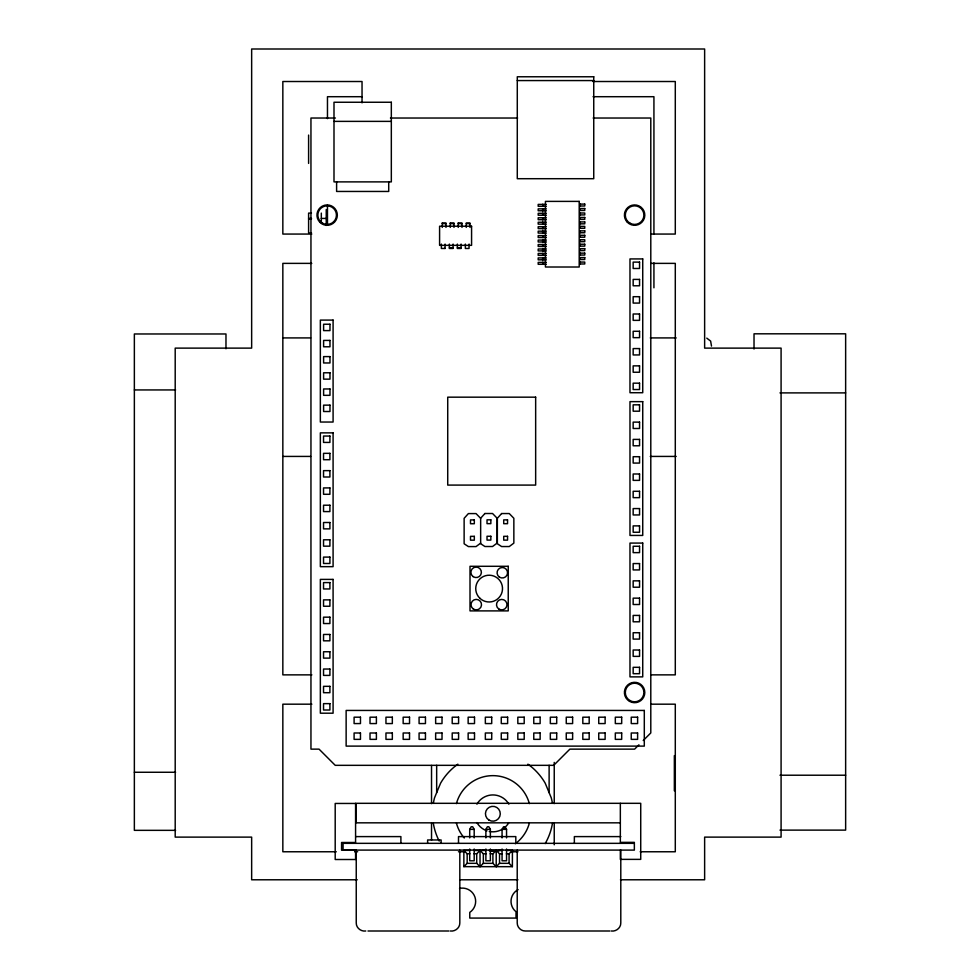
<?xml version="1.0" encoding="UTF-8"?>
<svg xmlns="http://www.w3.org/2000/svg" width="980" height="980" viewBox="0 0 980 980"><rect width="100%" height="100%" fill="white"/><g stroke="black" fill="none" stroke-linecap="round" stroke-linejoin="round"><path stroke-width="1.47" d="M469.738 850.469L463.859 850.469L463.859 866.651L512.381 866.675L512.418 850.444L506.525 850.456M469.702 837.9L469.702 829.35L471.209 826.753L472.679 826.753L474.185 829.35L474.185 837.9M485.884 837.9L485.884 829.35L487.391 826.753L488.861 826.753L490.368 829.35L490.368 837.9M502.066 837.9L502.066 829.35L503.573 826.753L505.043 826.753L506.55 829.35L506.55 837.9M463.859 866.651L467.166 863.331L476.721 863.331L480.029 866.651L483.348 863.331L492.903 863.331L496.211 866.651L499.531 863.331L509.086 863.331L512.381 866.675M476.721 863.331L476.721 853.776L480.029 850.469L483.348 853.776L483.348 863.331M492.903 863.331L492.903 853.776L496.211 850.469L502.103 850.456M509.086 863.331L509.086 853.776L512.418 850.444M638.923 744.825L634.611 749.136L569.882 749.136L553.7 765.331L335.234 765.331L319.051 749.136L310.954 749.136L310.954 118.029L335.417 118.029M643.235 740.513L650.793 732.954L650.793 118.029L593.145 118.029M480.641 543.165L476.035 546.583L468.391 546.583L464.128 543.778L464.128 518.322L468.391 513.581L476.035 513.581L480.641 518.322M517.281 80.568L593.745 80.568M592.814 81.512L675.293 81.512L675.293 234.061L650.855 234.061M362.196 96.702L327.467 96.702L327.467 118.629M593.047 96.702L653.93 96.702L653.93 234M390.432 118.029L517.612 118.029M333.996 121.373L391.326 121.373M546.24 204.404L538.192 204.404L538.192 206.315L546.24 206.315M546.24 208.863L538.192 208.863L538.192 210.774L546.24 210.774M580.001 213.003L584.754 213.003L584.754 214.914L580.001 214.914L580.27 213.028M311.469 213.101L308.602 213.101L308.602 232.909L311.469 232.909M546.24 213.321L538.192 213.321L538.192 215.232L546.24 215.232M546.24 217.781L538.192 217.781L538.192 219.692L546.24 219.692M308.602 218.43L311.469 218.43M321.318 218.43L326.242 218.43M308.602 218.895L311.469 218.895M546.24 222.239L538.192 222.239L538.192 224.15L546.24 224.15M442.262 222.999L445.986 222.999L445.986 227.397M450.261 222.999L453.985 222.999L453.985 227.397M458.248 227.397L458.248 222.999L461.984 222.999L461.984 227.397M442.323 223.624L445.986 223.624M450.31 223.624L453.985 223.624M461.984 223.624L458.309 223.624L458.309 222.999M466.309 223.624L469.971 223.624M580.001 226.405L584.754 226.38L584.754 228.291L580.001 228.291L580.001 226.38M546.24 226.699L538.192 226.699L538.192 228.61L546.24 228.61M546.24 231.157L538.192 231.157L538.192 233.069L546.24 233.069M311.775 234.061L282.84 234.061L282.84 81.512L362.037 81.512L362.037 102.863M546.24 235.617L538.192 235.617L538.192 237.528L546.24 237.528M580.001 239.757L584.754 239.757L584.754 241.668L580.001 241.668L580.27 239.794M546.24 240.076L538.192 240.076L538.192 241.987L546.24 241.987M546.24 244.535L538.192 244.535L538.192 246.446L546.24 246.446M449.355 247.842L453.03 247.842M457.354 247.842L461.029 247.842M445.091 248.454L441.368 248.467L441.368 244.069M546.24 248.994L538.192 248.994L538.192 250.905L546.24 250.905M546.24 253.453L538.192 253.453L538.192 255.364L546.24 255.364M546.24 257.911L538.192 257.911L538.192 259.822L546.24 259.822M580.001 262.089L584.754 262.064L584.754 263.975L580.001 263.975L580.001 262.064M546.24 262.383L538.192 262.383L538.192 264.294L546.24 264.294M311.775 263.375L282.84 263.375L282.84 674.865L311.861 674.865M650.855 263.375L675.293 263.375L675.293 674.865L650.867 674.865M283.22 337.916L310.636 337.916M650.279 337.916L676.176 337.916M134.358 389.942L175.592 389.942M779.982 392.894L845.642 392.894M283.22 456.423L310.636 456.423M650.279 456.423L676.176 456.423M311.861 704.179L282.84 704.179L282.84 851.767L336.287 851.767M650.867 704.179L675.293 704.179L675.293 851.767L640.173 851.767M675.293 755.69L674.35 755.69L674.35 790.738L675.293 790.738M134.358 772.264L175.592 772.264M779.982 775.217L845.642 775.217M620.34 822.833L355.936 822.833L355.936 803.318L640.724 803.318L640.724 859.374L620.34 859.374L620.34 850.101M469.702 829.35L474.185 829.35M485.884 829.35L490.368 829.35M502.066 829.35L506.55 829.35M779.982 830.121L845.642 830.121L845.642 333.812L754.024 333.812L754.024 349.039M175.592 830.342L134.358 830.342L134.358 333.972L225.976 333.972L225.976 348.782M355.948 836.602L400.894 836.602L400.894 843.339M620.806 836.602L574.354 836.602L574.354 843.339M634.354 843.339L343.074 843.339L343.074 850.089L634.354 850.101L634.354 842.359L620.34 842.359L620.34 803.318M474.149 850.469L485.921 850.469A37.755 37.755 0 0 1 483.116 849.832M488.861 850.469L496.211 850.469L499.531 853.776L499.531 863.331M354.613 851.767L357.663 851.767M458.456 851.767L464.557 851.767M511.903 851.767L518.016 851.767M463.859 850.469L467.166 853.776L469.898 853.776M473.989 853.776L476.721 853.776M483.348 853.776L486.08 853.776M490.172 853.776L492.903 853.776M499.531 853.776L502.262 853.776M506.354 853.776L509.086 853.776M357.247 879.783L251.652 879.783L251.652 837.116L175.2 837.116L175.2 348.121L251.652 348.121L251.652 49L704.632 49L704.632 348.121L781.085 348.121L781.085 837.116L704.632 837.116L704.632 879.783L620.463 879.783M459.779 879.783L517.93 879.783M365.785 931C361.02 931.735 356.108 927.889 356.242 922.94L356.242 850.089M367.99 931L448.852 931M450.261 931C455.038 931.735 459.939 927.889 459.816 922.94L459.816 850.089M609.842 931L525.28 931C520.98 931.086 517.134 927.252 517.22 922.94L517.22 850.089M611.251 931C616.016 931.735 620.928 927.889 620.793 922.94L620.793 850.089M706.776 338.137L710.635 341.101L711.492 346.087M653.93 262.848L653.93 287.814M580.27 204.085L580.27 205.996M580.27 208.544L580.27 210.455M580.27 213.003L580.27 214.914M580.27 217.462L580.27 219.373M580.27 221.921L580.27 223.832M580.27 226.38L580.27 228.291M580.27 230.839L580.27 232.75M580.27 235.298L580.27 237.209M580.27 239.757L580.27 241.668M580.27 244.216L580.27 246.127M580.27 248.675L580.27 250.586M580.27 253.134L580.27 255.045M580.27 257.593L580.27 259.516M580.27 262.064L580.27 263.975M554.239 762.403L554.239 803.6M554.239 823.323L554.239 844.785M549.119 765.307L549.119 792.636M542.945 204.404L542.945 206.315L542.675 204.404M542.945 208.863L542.945 210.774M542.945 213.321L542.945 215.232M542.945 217.781L542.945 219.692M542.945 222.239L542.945 224.15M542.945 226.699L542.945 228.61M542.945 231.157L542.945 233.069M542.945 235.617L542.945 237.528L542.675 235.617M542.945 240.076L542.945 241.987M542.945 244.535L542.945 246.446M542.945 248.994L542.945 250.905M542.945 253.453L542.945 255.364M542.945 257.911L542.945 259.822M542.945 262.383L542.945 264.294L542.675 262.383M542.675 208.863L542.675 210.774M542.675 213.321L542.675 215.232M542.675 217.781L542.675 219.692M542.675 222.239L542.675 224.15M542.675 226.699L542.675 228.61M542.675 231.157L542.675 233.069M542.675 240.076L542.675 241.987M542.675 244.535L542.675 246.446M542.675 248.994L542.675 250.905M542.675 253.453L542.675 255.364M542.675 257.911L542.675 259.822M515.811 843.339L515.811 836.602L458.505 836.602L458.505 843.339M506.55 849.011L506.55 860.795L502.066 860.795L502.066 849.011M496.211 850.469L496.211 866.651M490.368 849.011L490.368 860.795L485.884 860.795L485.884 849.011M480.029 850.469L480.029 866.651M474.185 849.011L474.185 860.795L469.702 860.795L469.702 849.011M469.971 227.397L469.971 222.999L466.247 222.999L466.247 227.397M469.077 244.069L469.028 248.467L465.353 248.467L465.353 244.069M467.166 853.776L467.166 863.331M461.09 244.069L461.029 248.467L457.354 248.454L457.354 244.069M453.091 244.069L453.03 248.467L449.355 248.454L449.355 244.069M450.31 222.999L450.261 227.397M445.091 244.069L445.043 248.467M442.323 222.999L442.262 227.397M441.11 843.339L441.11 839.97L427.623 839.97L427.623 843.339M436.663 765.307L436.663 792.636M431.531 765.454L431.531 803.6M431.531 823.323L431.531 840.203M388.717 181.888L388.717 191.455L336.606 191.455L336.606 181.888M327.467 205.163L327.467 224.898M326.242 209.536L326.242 225.449M321.318 213.101L321.318 222.999M308.602 135.081L308.602 163.415M552.451 823.396A60.392 60.392 0 0 1 545.199 843.572M439.212 841.061A60.392 60.392 0 0 1 433.332 823.396M433.332 803.343A60.392 60.392 0 0 1 434.557 797.745L440.584 783.179A60.392 60.392 0 0 1 457.868 764.167M527.914 764.167A60.392 60.392 0 0 1 545.199 783.179L551.226 797.745A60.392 60.392 0 0 1 552.451 803.343M529.347 823.139A37.755 37.755 0 0 1 515.309 843.743M502.654 849.832A37.755 37.755 0 0 1 490.074 851.02M464.287 838.01A37.755 37.755 0 0 1 456.423 823.139M456.423 803.6A37.755 37.755 0 0 1 529.347 803.6M508.865 822.6A18.449 18.449 0 0 1 489.29 831.469M486.962 830.844A18.449 18.449 0 0 1 476.917 822.6M476.917 804.151A18.449 18.449 0 0 1 508.865 804.151M518.114 889.62A13.267 13.267 0 0 0 516.019 911.743L516.019 918.076L469.763 918.076L469.763 912.392A13.267 13.267 0 0 0 459.534 888.407M484.904 513.508L480.653 518.236L480.653 543.704L484.904 546.509L492.548 546.509L497.154 543.091L497.154 518.236L492.548 513.508L484.904 513.508M501.601 513.545L497.35 518.285L497.35 543.741L501.601 546.546L509.257 546.546L513.851 543.128L513.851 518.285L509.257 513.545L501.601 513.545M593.745 76.771L517.281 76.771L517.281 178.703L593.745 178.703L593.745 76.771M391.326 102.251L333.996 102.251L333.996 181.888L391.326 181.888L391.326 102.251M579.205 201.39L545.431 201.39L545.431 267.013L579.205 267.013L579.205 201.39M584.754 204.085L580.001 204.11L580.001 205.996L584.754 205.996L584.754 204.085M584.754 208.544L580.001 208.569L580.001 210.455L584.754 210.455L584.754 208.544M584.754 217.462L580.001 217.487L580.001 219.373L584.754 219.373L584.754 217.462M584.754 221.921L580.001 221.946L580.001 223.832L584.754 223.832L584.754 221.921M471.576 226.221L439.591 226.221L439.591 245.331L471.576 245.331L471.576 226.221M584.754 230.839L580.001 230.876L580.001 232.75L584.754 232.75L584.754 230.839M584.754 235.298L580.001 235.335L580.001 237.209L584.754 237.209L584.754 235.298M584.754 244.216L580.001 244.253L580.001 246.127L584.754 246.127L584.754 244.216M584.754 248.675L580.001 248.712L580.001 250.586L584.754 250.586L584.754 248.675M584.754 253.134L580.001 253.171L580.001 255.045L584.754 255.045L584.754 253.134M584.754 257.593L580.001 257.63L580.001 259.516L584.754 259.516L584.754 257.593M642.733 258.928L629.981 258.928L629.981 392.723L642.733 392.723L642.733 258.928M639.548 262.113L633.166 262.113L633.166 268.483L639.548 268.483L639.548 262.113M639.548 279.41L633.166 279.41L633.166 285.78L639.548 285.78L639.548 279.41M639.548 296.695L633.166 296.695L633.166 303.077L639.548 303.077L639.548 296.695M639.548 313.992L633.166 313.992L633.166 320.362L639.548 320.362L639.548 313.992M333.09 320.093L320.35 320.093L320.35 422.037L333.09 422.037L333.09 320.093M329.978 324.233L323.608 324.233L323.608 330.603L329.978 330.603L329.978 324.233M639.548 331.277L633.166 331.277L633.166 337.659L639.548 337.659L639.548 331.277M329.978 340.415L323.608 340.415L323.608 346.785L329.978 346.785L329.978 340.415M639.548 348.574L633.166 348.574L633.166 354.944L639.548 354.944L639.548 348.574M329.978 356.598L323.608 356.598L323.608 362.968L329.978 362.968L329.978 356.598M639.548 365.859L633.166 365.859L633.166 372.241L639.548 372.241L639.548 365.859M329.978 372.78L323.608 372.78L323.608 379.15L329.978 379.15L329.978 372.78M639.548 383.168L633.166 383.168L633.166 389.538L639.548 389.538L639.548 383.168M329.978 388.962L323.608 388.962L323.608 395.332L329.978 395.332L329.978 388.962M535.656 397.17L447.725 397.17L447.725 485.088L535.656 485.088L535.656 397.17M642.733 401.641L629.981 401.641L629.981 535.435L642.733 535.435L642.733 401.641M639.548 404.826L633.166 404.826L633.166 411.196L639.548 411.196L639.548 404.826M329.978 405.144L323.608 405.144L323.608 411.514L329.978 411.514L329.978 405.144M639.548 422.123L633.166 422.123L633.166 428.493L639.548 428.493L639.548 422.123M333.09 432.866L320.35 432.866L320.35 566.661L333.09 566.661L333.09 432.866M329.905 436.051L323.535 436.051L323.535 442.421L329.905 442.421L329.905 436.051M639.548 439.408L633.166 439.408L633.166 445.778L639.548 445.778L639.548 439.408M329.905 453.336L323.535 453.336L323.535 459.706L329.905 459.706L329.905 453.336M639.548 456.705L633.166 456.705L633.166 463.075L639.548 463.075L639.548 456.705M329.905 470.633L323.535 470.633L323.535 477.003L329.905 477.003L329.905 470.633M639.548 473.989L633.166 473.989L633.166 480.372L639.548 480.372L639.548 473.989M329.905 487.918L323.535 487.918L323.535 494.288L329.905 494.288L329.905 487.918M639.548 491.286L633.166 491.286L633.166 497.656L639.548 497.656L639.548 491.286M329.905 505.215L323.535 505.215L323.535 511.585L329.905 511.585L329.905 505.215M639.548 508.571L633.166 508.571L633.166 514.953L639.548 514.953L639.548 508.571M490.845 519.829L487.023 519.829L487.023 523.651L490.845 523.651L490.845 519.829M507.542 519.878L503.72 519.878L503.72 523.7L507.542 523.7L507.542 519.878M474.32 519.915L470.498 519.915L470.498 523.737L474.32 523.737L474.32 519.915M329.905 522.499L323.535 522.499L323.535 528.869L329.905 528.869L329.905 522.499M639.548 525.88L633.166 525.88L633.166 532.25L639.548 532.25L639.548 525.88M474.32 536.342L470.498 536.342L470.498 540.176L474.32 540.176L474.32 536.342M490.845 536.268L487.023 536.268L487.023 540.09L490.845 540.09L490.845 536.268M507.542 536.317L503.72 536.317L503.72 540.139L507.542 540.139L507.542 536.317M329.905 539.796L323.535 539.796L323.535 546.166L329.905 546.166L329.905 539.796M642.733 543.079L629.981 543.079L629.981 676.874L642.733 676.874L642.733 543.079M639.548 546.264L633.166 546.264L633.166 552.634L639.548 552.634L639.548 546.264M329.905 557.093L323.535 557.093L323.535 563.476L329.905 563.476L329.905 557.093M639.548 563.561L633.166 563.561L633.166 569.931L639.548 569.931L639.548 563.561M508.24 566.293L470.008 566.293L470.008 610.895L508.24 610.895L508.24 566.293M333.09 579.401L320.35 579.401L320.35 713.195L333.09 713.195L333.09 579.401M639.548 580.846L633.166 580.846L633.166 587.216L639.548 587.216L639.548 580.846M329.905 582.586L323.535 582.586L323.535 588.956L329.905 588.956L329.905 582.586M639.548 598.143L633.166 598.143L633.166 604.513L639.548 604.513L639.548 598.143M329.905 599.87L323.535 599.87L323.535 606.24L329.905 606.24L329.905 599.87M639.548 615.428L633.166 615.428L633.166 621.798L639.548 621.798L639.548 615.428M329.905 617.167L323.535 617.167L323.535 623.537L329.905 623.537L329.905 617.167M639.548 632.725L633.166 632.725L633.166 639.095L639.548 639.095L639.548 632.725M329.905 634.452L323.535 634.452L323.535 640.822L329.905 640.822L329.905 634.452M639.548 650.01L633.166 650.01L633.166 656.38L639.548 656.38L639.548 650.01M329.905 651.749L323.535 651.749L323.535 658.119L329.905 658.119L329.905 651.749M639.548 667.319L633.166 667.319L633.166 673.689L639.548 673.689L639.548 667.319M329.905 669.034L323.535 669.034L323.535 675.404L329.905 675.404L329.905 669.034M329.905 686.331L323.535 686.331L323.535 692.701L329.905 692.701L329.905 686.331M329.905 703.628L323.535 703.628L323.535 710.01L329.905 710.01L329.905 703.628M644.301 710.439L346.136 710.439L346.136 746.111L644.301 746.111L644.301 710.439M360.469 717.189L354.099 717.189L354.099 723.571L360.469 723.571L360.469 717.189M376.394 717.189L370.024 717.189L370.024 723.571L376.394 723.571L376.394 717.189M392.331 717.189L385.961 717.189L385.961 723.571L392.331 723.571L392.331 717.189M409.53 717.189L403.16 717.189L403.16 723.571L409.53 723.571L409.53 717.189M425.455 717.189L419.085 717.189L419.085 723.571L425.455 723.571L425.455 717.189M442.017 717.189L435.647 717.189L435.647 723.571L442.017 723.571L442.017 717.189M458.591 717.189L452.209 717.189L452.209 723.571L458.591 723.571L458.591 717.189M474.516 717.189L468.146 717.189L468.146 723.571L474.516 723.571L474.516 717.189M491.715 717.189L485.345 717.189L485.345 723.571L491.715 723.571L491.715 717.189M507.64 717.189L501.27 717.189L501.27 723.571L507.64 723.571L507.64 717.189M524.202 717.189L517.832 717.189L517.832 723.571L524.202 723.571L524.202 717.189M540.139 717.189L533.769 717.189L533.769 723.571L540.139 723.571L540.139 717.189M556.701 717.189L550.331 717.189L550.331 723.571L556.701 723.571L556.701 717.189M572.626 717.189L566.256 717.189L566.256 723.571L572.626 723.571L572.626 717.189M589.188 717.189L582.818 717.189L582.818 723.571L589.188 723.571L589.188 717.189M605.126 717.189L598.743 717.189L598.743 723.571L605.126 723.571L605.126 717.189M621.688 717.189L615.318 717.189L615.318 723.571L621.688 723.571L621.688 717.189M637.613 717.189L631.242 717.189L631.242 723.571L637.613 723.571L637.613 717.189M360.469 732.991L354.099 732.991L354.099 739.361L360.469 739.361L360.469 732.991M376.394 732.991L370.024 732.991L370.024 739.361L376.394 739.361L376.394 732.991M392.331 732.991L385.961 732.991L385.961 739.361L392.331 739.361L392.331 732.991M409.53 732.991L403.16 732.991L403.16 739.361L409.53 739.361L409.53 732.991M425.455 732.991L419.085 732.991L419.085 739.361L425.455 739.361L425.455 732.991M442.017 732.991L435.647 732.991L435.647 739.361L442.017 739.361L442.017 732.991M458.591 732.991L452.209 732.991L452.209 739.361L458.591 739.361L458.591 732.991M474.516 732.991L468.146 732.991L468.146 739.361L474.516 739.361L474.516 732.991M491.715 732.991L485.345 732.991L485.345 739.361L491.715 739.361L491.715 732.991M507.64 732.991L501.27 732.991L501.27 739.361L507.64 739.361L507.64 732.991M524.202 732.991L517.832 732.991L517.832 739.361L524.202 739.361L524.202 732.991M540.139 732.991L533.769 732.991L533.769 739.361L540.139 739.361L540.139 732.991M556.701 732.991L550.331 732.991L550.331 739.361L556.701 739.361L556.701 732.991M572.626 732.991L566.256 732.991L566.256 739.361L572.626 739.361L572.626 732.991M589.188 732.991L582.818 732.991L582.818 739.361L589.188 739.361L589.188 732.991M605.126 732.991L598.743 732.991L598.743 739.361L605.126 739.361L605.126 732.991M621.688 732.991L615.318 732.991L615.318 739.361L621.688 739.361L621.688 732.991M637.613 732.991L631.242 732.991L631.242 739.361L637.613 739.361L637.613 732.991M355.581 803.453L335.197 803.453L335.197 859.509L355.581 859.509L355.581 850.236L341.567 850.236L341.567 842.494L355.581 842.494L355.581 803.453M488.934 820.052A7.411 7.411 0 0 0 500.278 814.013A7.411 7.411 0 0 0 489.375 807.214A7.411 7.411 0 0 0 488.934 820.052M319.933 222.325A10.192 10.192 0 0 0 336.985 217.756A10.192 10.192 0 0 0 324.502 205.273A10.192 10.192 0 0 0 319.933 222.325M629.515 701.337A10.192 10.192 0 0 0 644.803 692.505A10.192 10.192 0 0 0 629.515 683.673A10.192 10.192 0 0 0 629.515 701.337M627.396 222.325A10.192 10.192 0 0 0 644.46 217.756A10.192 10.192 0 0 0 631.977 205.273A10.192 10.192 0 0 0 627.396 222.325M473.156 576.632A5.255 5.255 0 0 0 481.376 572.749A5.255 5.255 0 0 0 473.904 567.567A5.255 5.255 0 0 0 473.156 576.632M498.759 608.972A5.255 5.255 0 0 0 506.979 605.089A5.255 5.255 0 0 0 499.506 599.907A5.255 5.255 0 0 0 498.759 608.972M473.279 608.96A5.255 5.255 0 0 0 481.499 605.064A5.255 5.255 0 0 0 474.014 599.895A5.255 5.255 0 0 0 473.279 608.96M479.771 598.168A13.377 13.377 0 0 0 502.091 591.908A13.377 13.377 0 0 0 485.517 575.713A13.377 13.377 0 0 0 479.771 598.168M499.322 577.061A5.255 5.255 0 0 0 507.542 573.178A5.255 5.255 0 0 0 500.07 568.008A5.255 5.255 0 0 0 499.322 577.061M629.956 700.565A9.31 9.31 0 0 0 643.909 692.505A9.31 9.31 0 0 0 629.956 684.444A9.31 9.31 0 0 0 629.956 700.565M322.494 223.183A9.31 9.31 0 0 0 336.446 215.122A9.31 9.31 0 0 0 322.494 207.062A9.31 9.31 0 0 0 322.494 223.183M629.956 223.183A9.31 9.31 0 0 0 643.909 215.122A9.31 9.31 0 0 0 629.956 207.062A9.31 9.31 0 0 0 629.956 223.183"/></g></svg>
